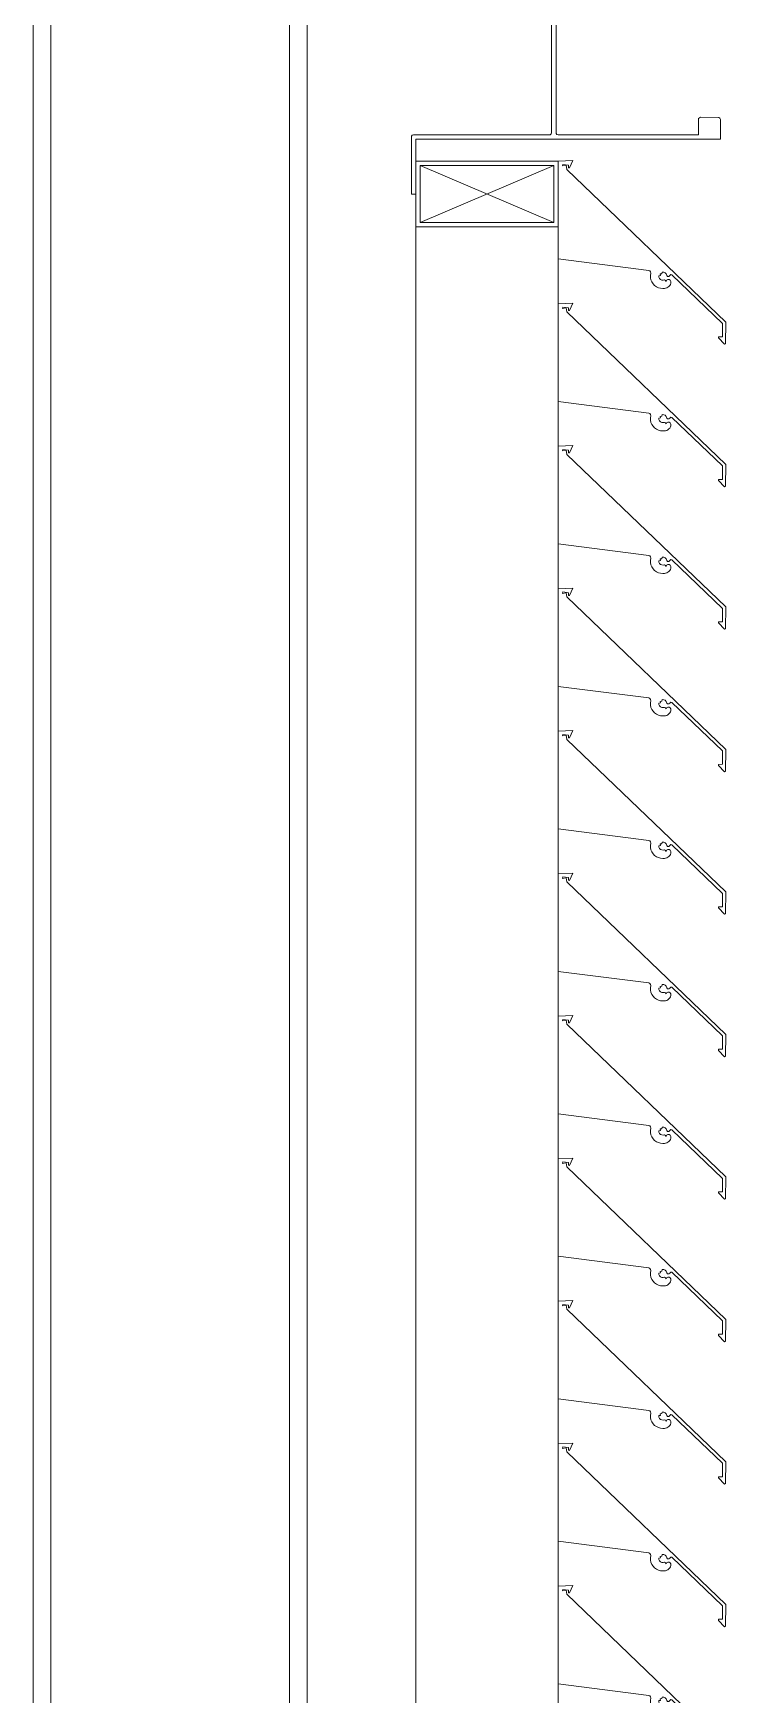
# Model space of a CAD drawing. Header units: millimetres. Extents: x -220592 to 404889, y -217665 to 38245.
# Drawn here: x 7653.58 to 7656.74, y -48019.15 to -48011.58 of the extents above; entities that cross this region are included whole.
import ezdxf

# ---------------------------------------------------------------- set-up
doc = ezdxf.new("R2010")
doc.units = ezdxf.units.MM
doc.linetypes.add('XKITLINE00', pattern=[0])
doc.layers.add('000 - 0_HIDE_OBJ_FRAMING_DEF_SUB_1', color=7, linetype='Continuous')
doc.layers.add('Part', color=7, linetype='Continuous', lineweight=0)

# ---------------------------------------------------------------- blocks, each defined once
blk = doc.blocks.new('*A13477')
at = {"layer": '000 - 0_HIDE_OBJ_FRAMING_DEF_SUB_1', "color": 7, "linetype": 'XKITLINE00', "lineweight": 0}
for p, q in [((-83.983213, 184.940805), (-83.983213, 212.190805)), ((-82.893213, 184.940805), (-82.893213, 212.190805)), ((-82.813213, 184.940805), (-82.813213, 212.190805)), ((-84.063213, 188.690805), (-84.063213, 208.690805))]:
    blk.add_line(p, q, dxfattribs=at)
blk = doc.blocks.new('*A13478')
at = {"layer": 'Part', "color": 7, "linetype": 'XKITLINE00', "lineweight": 0}
for p, q in [((-82.318264, 199.406135), (-82.338264, 199.406132)), ((-82.338264, 199.406132), (-82.338218, 199.146132)), ((-82.31822, 199.156135), (-82.318264, 199.406135)), ((-82.338218, 199.146132), (-82.336532, 199.140576)), ((-82.336532, 199.140576), (-82.332043, 199.136894)), ((-82.332043, 199.136894), (-81.708216, 199.136241)), ((-80.92822, 199.156378), (-82.31822, 199.156135)), ((-81.708216, 199.136241), (-81.70266, 199.134557)), ((-81.70266, 199.134557), (-81.698977, 199.13007)), ((-81.698977, 199.13007), (-81.698215, 199.126243)), ((-81.698051, 198.186243), (-81.698215, 199.126243)), ((-81.678215, 199.126247), (-81.67653, 199.131803)), ((-81.677289, 198.18242), (-81.678215, 199.126247)), ((-81.67653, 199.131803), (-81.672043, 199.135487)), ((-81.672043, 199.135487), (-81.028216, 199.13636)), ((-81.028216, 199.13636), (-81.028204, 199.06636)), ((-80.928965, 199.062551), (-80.92822, 199.156378)), ((-81.028204, 199.06636), (-81.026518, 199.060805)), ((-81.026518, 199.060805), (-81.022029, 199.057122)), ((-81.022029, 199.057122), (-80.938203, 199.056376)), ((-80.938203, 199.056376), (-80.932647, 199.058062)), ((-80.932647, 199.058062), (-80.928965, 199.062551)), ((-81.027301, 198.250187), (-81.028049, 198.17636)), ((-81.023618, 198.254676), (-81.027301, 198.250187)), ((-81.018063, 198.256362), (-81.023618, 198.254676)), ((-80.934236, 198.255615), (-81.018063, 198.256362)), ((-80.929747, 198.251933), (-80.934236, 198.255615)), ((-80.928061, 198.246378), (-80.929747, 198.251933)), ((-80.928045, 198.156378), (-80.928061, 198.246378)), ((-82.337287, 198.169959), (-82.338002, 197.906132)), ((-82.333604, 198.174447), (-82.337287, 198.169959)), ((-82.328049, 198.176133), (-82.333604, 198.174447)), ((-81.704222, 198.177003), (-82.328049, 198.176133)), ((-82.318045, 198.156135), (-80.928045, 198.156378)), ((-82.318002, 197.906135), (-82.318045, 198.156135)), ((-81.699735, 198.180687), (-81.704222, 198.177003)), ((-81.698051, 198.186243), (-81.699735, 198.180687)), ((-81.673605, 198.177933), (-81.677289, 198.18242)), ((-81.668049, 198.176248), (-81.673605, 198.177933)), ((-81.028049, 198.17636), (-81.668049, 198.176248)), ((-82.338002, 197.906132), (-82.318002, 197.906135))]:
    blk.add_line(p, q, dxfattribs=at)
blk = doc.blocks.new('*A13616')
at = {"layer": 'Part', "color": 7, "linetype": 'XKITLINE00', "lineweight": 0}
for p, q in [((-82.318045, 184.556249), (-82.318045, 197.756135)), ((-81.668045, 197.406131), (-81.668045, 197.610427)), ((-81.668045, 196.756131), (-81.668045, 196.960427)), ((-81.668045, 196.106131), (-81.668045, 196.310427)), ((-81.668045, 195.456131), (-81.668045, 195.660427)), ((-81.668045, 194.806131), (-81.668045, 195.010427)), ((-81.668045, 194.156131), (-81.668045, 194.360427)), ((-81.668045, 193.506131), (-81.668045, 193.710427)), ((-81.668045, 192.856131), (-81.668045, 193.060427)), ((-81.668045, 192.206131), (-81.668045, 192.410427)), ((-81.668045, 191.556131), (-81.668045, 191.760427)), ((-81.668045, 190.906131), (-81.668045, 191.110427)), ((-81.668045, 190.256131), (-81.668045, 190.460427)), ((-81.668045, 189.606131), (-81.668045, 189.810427)), ((-81.668045, 188.956131), (-81.668045, 189.160427)), ((-81.668045, 188.306131), (-81.668045, 188.510427)), ((-81.668045, 187.656131), (-81.668045, 187.860427)), ((-81.668045, 187.006131), (-81.668045, 187.210427)), ((-81.668045, 186.356131), (-81.668045, 186.560427)), ((-81.668045, 185.706131), (-81.668045, 185.910427)), ((-81.668045, 185.056131), (-81.668045, 185.260427)), ((-81.668045, 184.556249), (-81.668045, 184.610427))]:
    blk.add_line(p, q, dxfattribs=at)
blk = doc.blocks.new('*A13649')
at = {"layer": 'Part', "color": 7, "linetype": 'XKITLINE00', "lineweight": 0}
for p, q in [((-81.668236, 196.756123), (-81.668243, 196.310453)), ((-81.60055, 196.758745), (-81.668236, 196.756123)), ((-81.648356, 196.734428), (-81.64632, 196.741001)), ((-81.63134, 196.737332), (-81.648356, 196.734428)), ((-81.64632, 196.741001), (-81.621337, 196.737861)), ((-81.628443, 196.718789), (-81.63134, 196.737332)), ((-80.903321, 196.022543), (-81.628443, 196.718789)), ((-81.621337, 196.737861), (-81.621208, 196.72567)), ((-81.621208, 196.72567), (-81.616085, 196.725258)), ((-81.616085, 196.725258), (-81.60055, 196.758745)), ((-81.668243, 196.310453), (-81.254237, 196.257423)), ((-81.254237, 196.257423), (-81.249162, 196.255233)), ((-81.249162, 196.255233), (-81.246025, 196.250681)), ((-81.245786, 196.245159), (-81.247272, 196.235025)), ((-81.247272, 196.235025), (-81.246897, 196.224789)), ((-81.246025, 196.250681), (-81.245786, 196.245159)), ((-81.209279, 196.233625), (-81.201573, 196.234731)), ((-81.20871, 196.227141), (-81.209279, 196.233625)), ((-81.202743, 196.241791), (-81.195578, 196.242735)), ((-81.201573, 196.234731), (-81.202743, 196.241791)), ((-81.195578, 196.242735), (-81.193256, 196.250125)), ((-81.193256, 196.250125), (-81.186584, 196.249703)), ((-81.186584, 196.249703), (-81.180508, 196.246913)), ((-81.180508, 196.246913), (-81.175841, 196.242126)), ((-81.175841, 196.242126), (-81.172727, 196.234553)), ((-81.172727, 196.234553), (-81.168544, 196.230396)), ((-81.16265, 196.23019), (-81.158186, 196.234044)), ((-81.158186, 196.234044), (-81.154531, 196.238671)), ((-81.154531, 196.238671), (-81.149372, 196.237579)), ((-81.149372, 196.237579), (-80.918356, 196.016176)), ((-81.246897, 196.224789), (-81.244674, 196.21479)), ((-81.244674, 196.21479), (-81.240676, 196.20536)), ((-81.240676, 196.20536), (-81.235036, 196.19681)), ((-81.235036, 196.19681), (-81.22794, 196.189423)), ((-81.22794, 196.189423), (-81.219624, 196.183445)), ((-81.219624, 196.183445), (-81.210361, 196.179072)), ((-81.210361, 196.179072), (-81.20046, 196.176449)), ((-81.205908, 196.221267), (-81.20871, 196.227141)), ((-81.201226, 196.216745), (-81.205908, 196.221267)), ((-81.195258, 196.214147), (-81.201226, 196.216745)), ((-81.20046, 196.176449), (-81.190247, 196.175664)), ((-81.188758, 196.213803), (-81.195258, 196.214147)), ((-81.190247, 196.175664), (-81.183448, 196.175762)), ((-81.18284, 196.214708), (-81.188758, 196.213803)), ((-81.183448, 196.175762), (-81.17772, 196.176398)), ((-81.178029, 196.212301), (-81.18284, 196.214708)), ((-81.175999, 196.20732), (-81.178029, 196.212301)), ((-81.17772, 196.176398), (-81.172219, 196.178117)), ((-81.173057, 196.212792), (-81.175999, 196.20732)), ((-81.1679, 196.21601), (-81.173057, 196.212792)), ((-81.172219, 196.178117), (-81.167149, 196.180857)), ((-81.168544, 196.230396), (-81.16265, 196.23019)), ((-81.161823, 196.215998), (-81.1679, 196.21601)), ((-81.167149, 196.180857), (-81.162695, 196.184515)), ((-81.162695, 196.184515), (-81.159024, 196.188958)), ((-81.156679, 196.212761), (-81.161823, 196.215998)), ((-81.159024, 196.188958), (-81.15627, 196.194021)), ((-81.154039, 196.207287), (-81.156679, 196.212761)), ((-81.15627, 196.194021), (-81.154535, 196.199517)), ((-81.154535, 196.199517), (-81.154039, 196.207287)), ((-80.918356, 196.016176), (-80.918699, 195.95483)), ((-80.903874, 195.923392), (-80.903321, 196.022543)), ((-80.936119, 195.954733), (-80.937204, 195.949812)), ((-80.937204, 195.949812), (-80.908555, 195.920923)), ((-80.918699, 195.95483), (-80.936119, 195.954733)), ((-80.908555, 195.920923), (-80.903874, 195.923392))]:
    blk.add_line(p, q, dxfattribs=at)
blk = doc.blocks.new('*A13650')
at = {"layer": 'Part', "color": 7, "linetype": 'XKITLINE00', "lineweight": 0}
for p, q in [((-81.668236, 197.406123), (-81.668243, 196.960453)), ((-81.60055, 197.408745), (-81.668236, 197.406123)), ((-81.648356, 197.384428), (-81.64632, 197.391001)), ((-81.63134, 197.387332), (-81.648356, 197.384428)), ((-81.64632, 197.391001), (-81.621337, 197.387861)), ((-81.628443, 197.368789), (-81.63134, 197.387332)), ((-81.621337, 197.387861), (-81.621208, 197.37567)), ((-81.621208, 197.37567), (-81.616085, 197.375258)), ((-81.616085, 197.375258), (-81.60055, 197.408745)), ((-80.903321, 196.672543), (-81.628443, 197.368789)), ((-81.668243, 196.960453), (-81.254237, 196.907423)), ((-81.254237, 196.907423), (-81.249162, 196.905233)), ((-81.249162, 196.905233), (-81.246025, 196.900681)), ((-81.245786, 196.895159), (-81.247272, 196.885025)), ((-81.247272, 196.885025), (-81.246897, 196.874789)), ((-81.246897, 196.874789), (-81.244674, 196.86479)), ((-81.246025, 196.900681), (-81.245786, 196.895159)), ((-81.244674, 196.86479), (-81.240676, 196.85536)), ((-81.240676, 196.85536), (-81.235036, 196.84681)), ((-81.235036, 196.84681), (-81.22794, 196.839423)), ((-81.22794, 196.839423), (-81.219624, 196.833445)), ((-81.209279, 196.883625), (-81.201573, 196.884731)), ((-81.20871, 196.877141), (-81.209279, 196.883625)), ((-81.205908, 196.871267), (-81.20871, 196.877141)), ((-81.201226, 196.866745), (-81.205908, 196.871267)), ((-81.202743, 196.891791), (-81.195578, 196.892735)), ((-81.201573, 196.884731), (-81.202743, 196.891791)), ((-81.195258, 196.864147), (-81.201226, 196.866745)), ((-81.195578, 196.892735), (-81.193256, 196.900125)), ((-81.188758, 196.863803), (-81.195258, 196.864147)), ((-81.193256, 196.900125), (-81.186584, 196.899703)), ((-81.18284, 196.864708), (-81.188758, 196.863803)), ((-81.186584, 196.899703), (-81.180508, 196.896913)), ((-81.178029, 196.862301), (-81.18284, 196.864708)), ((-81.180508, 196.896913), (-81.175841, 196.892126)), ((-81.175999, 196.85732), (-81.178029, 196.862301)), ((-81.173057, 196.862792), (-81.175999, 196.85732)), ((-81.175841, 196.892126), (-81.172727, 196.884553)), ((-81.1679, 196.86601), (-81.173057, 196.862792)), ((-81.172727, 196.884553), (-81.168544, 196.880396)), ((-81.168544, 196.880396), (-81.16265, 196.88019)), ((-81.161823, 196.865998), (-81.1679, 196.86601)), ((-81.162695, 196.834515), (-81.159024, 196.838958)), ((-81.16265, 196.88019), (-81.158186, 196.884044)), ((-81.156679, 196.862761), (-81.161823, 196.865998)), ((-81.159024, 196.838958), (-81.15627, 196.844021)), ((-81.158186, 196.884044), (-81.154531, 196.888671)), ((-81.154039, 196.857287), (-81.156679, 196.862761)), ((-81.15627, 196.844021), (-81.154535, 196.849517)), ((-81.154535, 196.849517), (-81.154039, 196.857287)), ((-81.154531, 196.888671), (-81.149372, 196.887579)), ((-81.149372, 196.887579), (-80.918356, 196.666176)), ((-81.219624, 196.833445), (-81.210361, 196.829072)), ((-81.210361, 196.829072), (-81.20046, 196.826449)), ((-81.20046, 196.826449), (-81.190247, 196.825664)), ((-81.190247, 196.825664), (-81.183448, 196.825762)), ((-81.183448, 196.825762), (-81.17772, 196.826398)), ((-81.17772, 196.826398), (-81.172219, 196.828117)), ((-81.172219, 196.828117), (-81.167149, 196.830857)), ((-81.167149, 196.830857), (-81.162695, 196.834515)), ((-80.918356, 196.666176), (-80.918699, 196.60483)), ((-80.903874, 196.573392), (-80.903321, 196.672543)), ((-80.936119, 196.604733), (-80.937204, 196.599812)), ((-80.937204, 196.599812), (-80.908555, 196.570923)), ((-80.918699, 196.60483), (-80.936119, 196.604733)), ((-80.908555, 196.570923), (-80.903874, 196.573392))]:
    blk.add_line(p, q, dxfattribs=at)
blk = doc.blocks.new('*A13651')
at = {"layer": 'Part', "color": 7, "linetype": 'XKITLINE00', "lineweight": 0}
for p, q in [((-81.668045, 198.056135), (-82.318045, 198.056135)), ((-82.318045, 198.056135), (-82.318045, 197.756135)), ((-81.668045, 197.756135), (-81.668045, 198.056135)), ((-82.298045, 197.776135), (-81.688045, 198.036135)), ((-82.298045, 198.036135), (-81.688045, 197.776135)), ((-82.298045, 197.776135), (-82.298045, 198.036135)), ((-82.298045, 198.036135), (-81.688045, 198.036135)), ((-81.688045, 198.036135), (-81.688045, 197.776135)), ((-82.318045, 197.756135), (-81.668045, 197.756135)), ((-81.688045, 197.776135), (-82.298045, 197.776135))]:
    blk.add_line(p, q, dxfattribs=at)
blk = doc.blocks.new('*A13652')
at = {"layer": 'Part', "color": 7, "linetype": 'XKITLINE00', "lineweight": 0}
for p, q in [((-81.668236, 198.056123), (-81.668243, 197.610453)), ((-81.60055, 198.058745), (-81.668236, 198.056123)), ((-81.616085, 198.025258), (-81.60055, 198.058745)), ((-81.648356, 198.034428), (-81.64632, 198.041001)), ((-81.63134, 198.037332), (-81.648356, 198.034428)), ((-81.64632, 198.041001), (-81.621337, 198.037861)), ((-81.628443, 198.018789), (-81.63134, 198.037332)), ((-80.903321, 197.322543), (-81.628443, 198.018789)), ((-81.621337, 198.037861), (-81.621208, 198.02567)), ((-81.621208, 198.02567), (-81.616085, 198.025258)), ((-81.668243, 197.610453), (-81.254237, 197.557423)), ((-81.254237, 197.557423), (-81.249162, 197.555233)), ((-81.249162, 197.555233), (-81.246025, 197.550681)), ((-81.245786, 197.545159), (-81.247272, 197.535025)), ((-81.247272, 197.535025), (-81.246897, 197.524789)), ((-81.246897, 197.524789), (-81.244674, 197.51479)), ((-81.246025, 197.550681), (-81.245786, 197.545159)), ((-81.209279, 197.533625), (-81.201573, 197.534731)), ((-81.20871, 197.527141), (-81.209279, 197.533625)), ((-81.205908, 197.521267), (-81.20871, 197.527141)), ((-81.201226, 197.516745), (-81.205908, 197.521267)), ((-81.202743, 197.541791), (-81.195578, 197.542735)), ((-81.201573, 197.534731), (-81.202743, 197.541791)), ((-81.195578, 197.542735), (-81.193256, 197.550125)), ((-81.193256, 197.550125), (-81.186584, 197.549703)), ((-81.186584, 197.549703), (-81.180508, 197.546913)), ((-81.180508, 197.546913), (-81.175841, 197.542126)), ((-81.175841, 197.542126), (-81.172727, 197.534553)), ((-81.172727, 197.534553), (-81.168544, 197.530396)), ((-81.168544, 197.530396), (-81.16265, 197.53019)), ((-81.16265, 197.53019), (-81.158186, 197.534044)), ((-81.158186, 197.534044), (-81.154531, 197.538671)), ((-81.154531, 197.538671), (-81.149372, 197.537579)), ((-81.149372, 197.537579), (-80.918356, 197.316176)), ((-81.244674, 197.51479), (-81.240676, 197.50536)), ((-81.240676, 197.50536), (-81.235036, 197.49681)), ((-81.235036, 197.49681), (-81.22794, 197.489423)), ((-81.22794, 197.489423), (-81.219624, 197.483445)), ((-81.219624, 197.483445), (-81.210361, 197.479072)), ((-81.210361, 197.479072), (-81.20046, 197.476449)), ((-81.195258, 197.514147), (-81.201226, 197.516745)), ((-81.20046, 197.476449), (-81.190247, 197.475664)), ((-81.188758, 197.513803), (-81.195258, 197.514147)), ((-81.190247, 197.475664), (-81.183448, 197.475762)), ((-81.18284, 197.514708), (-81.188758, 197.513803)), ((-81.183448, 197.475762), (-81.17772, 197.476398)), ((-81.178029, 197.512301), (-81.18284, 197.514708)), ((-81.175999, 197.50732), (-81.178029, 197.512301)), ((-81.17772, 197.476398), (-81.172219, 197.478117)), ((-81.173057, 197.512792), (-81.175999, 197.50732)), ((-81.1679, 197.51601), (-81.173057, 197.512792)), ((-81.172219, 197.478117), (-81.167149, 197.480857)), ((-81.161823, 197.515998), (-81.1679, 197.51601)), ((-81.167149, 197.480857), (-81.162695, 197.484515)), ((-81.162695, 197.484515), (-81.159024, 197.488958)), ((-81.156679, 197.512761), (-81.161823, 197.515998)), ((-81.159024, 197.488958), (-81.15627, 197.494021)), ((-81.154039, 197.507287), (-81.156679, 197.512761)), ((-81.15627, 197.494021), (-81.154535, 197.499517)), ((-81.154535, 197.499517), (-81.154039, 197.507287)), ((-80.918356, 197.316176), (-80.918699, 197.25483)), ((-80.903874, 197.223392), (-80.903321, 197.322543)), ((-80.936119, 197.254733), (-80.937204, 197.249812)), ((-80.937204, 197.249812), (-80.908555, 197.220923)), ((-80.918699, 197.25483), (-80.936119, 197.254733)), ((-80.908555, 197.220923), (-80.903874, 197.223392))]:
    blk.add_line(p, q, dxfattribs=at)
blk = doc.blocks.new('*A14440')
at = {"layer": 'Part', "color": 7, "linetype": 'XKITLINE00', "lineweight": 0}
for p, q in [((-81.668236, 191.556123), (-81.668243, 191.110453)), ((-81.60055, 191.558745), (-81.668236, 191.556123)), ((-81.648356, 191.534428), (-81.64632, 191.541001)), ((-81.63134, 191.537332), (-81.648356, 191.534428)), ((-81.64632, 191.541001), (-81.621337, 191.537861)), ((-81.628443, 191.518789), (-81.63134, 191.537332)), ((-81.621337, 191.537861), (-81.621208, 191.52567)), ((-81.616085, 191.525258), (-81.60055, 191.558745)), ((-80.903321, 190.822543), (-81.628443, 191.518789)), ((-81.621208, 191.52567), (-81.616085, 191.525258)), ((-81.668243, 191.110453), (-81.254237, 191.057423)), ((-81.254237, 191.057423), (-81.249162, 191.055233)), ((-81.249162, 191.055233), (-81.246025, 191.050681)), ((-81.245786, 191.045159), (-81.247272, 191.035025)), ((-81.247272, 191.035025), (-81.246897, 191.024789)), ((-81.246897, 191.024789), (-81.244674, 191.01479)), ((-81.246025, 191.050681), (-81.245786, 191.045159)), ((-81.244674, 191.01479), (-81.240676, 191.00536)), ((-81.240676, 191.00536), (-81.235036, 190.99681)), ((-81.209279, 191.033625), (-81.201573, 191.034731)), ((-81.20871, 191.027141), (-81.209279, 191.033625)), ((-81.205908, 191.021267), (-81.20871, 191.027141)), ((-81.201226, 191.016745), (-81.205908, 191.021267)), ((-81.202743, 191.041791), (-81.195578, 191.042735)), ((-81.201573, 191.034731), (-81.202743, 191.041791)), ((-81.195258, 191.014147), (-81.201226, 191.016745)), ((-81.195578, 191.042735), (-81.193256, 191.050125)), ((-81.188758, 191.013803), (-81.195258, 191.014147)), ((-81.193256, 191.050125), (-81.186584, 191.049703)), ((-81.18284, 191.014708), (-81.188758, 191.013803)), ((-81.186584, 191.049703), (-81.180508, 191.046913)), ((-81.178029, 191.012301), (-81.18284, 191.014708)), ((-81.180508, 191.046913), (-81.175841, 191.042126)), ((-81.175999, 191.00732), (-81.178029, 191.012301)), ((-81.173057, 191.012792), (-81.175999, 191.00732)), ((-81.175841, 191.042126), (-81.172727, 191.034553)), ((-81.1679, 191.01601), (-81.173057, 191.012792)), ((-81.172727, 191.034553), (-81.168544, 191.030396)), ((-81.168544, 191.030396), (-81.16265, 191.03019)), ((-81.161823, 191.015998), (-81.1679, 191.01601)), ((-81.16265, 191.03019), (-81.158186, 191.034044)), ((-81.156679, 191.012761), (-81.161823, 191.015998)), ((-81.158186, 191.034044), (-81.154531, 191.038671)), ((-81.154039, 191.007287), (-81.156679, 191.012761)), ((-81.154535, 190.999517), (-81.154039, 191.007287)), ((-81.154531, 191.038671), (-81.149372, 191.037579)), ((-81.149372, 191.037579), (-80.918356, 190.816176)), ((-81.235036, 190.99681), (-81.22794, 190.989423)), ((-81.22794, 190.989423), (-81.219624, 190.983445)), ((-81.219624, 190.983445), (-81.210361, 190.979072)), ((-81.210361, 190.979072), (-81.20046, 190.976449)), ((-81.20046, 190.976449), (-81.190247, 190.975664)), ((-81.190247, 190.975664), (-81.183448, 190.975762)), ((-81.183448, 190.975762), (-81.17772, 190.976398)), ((-81.17772, 190.976398), (-81.172219, 190.978117)), ((-81.172219, 190.978117), (-81.167149, 190.980857)), ((-81.167149, 190.980857), (-81.162695, 190.984515)), ((-81.162695, 190.984515), (-81.159024, 190.988958)), ((-81.159024, 190.988958), (-81.15627, 190.994021)), ((-81.15627, 190.994021), (-81.154535, 190.999517)), ((-80.918356, 190.816176), (-80.918699, 190.75483)), ((-80.903874, 190.723392), (-80.903321, 190.822543)), ((-80.936119, 190.754733), (-80.937204, 190.749812)), ((-80.937204, 190.749812), (-80.908555, 190.720923)), ((-80.918699, 190.75483), (-80.936119, 190.754733)), ((-80.908555, 190.720923), (-80.903874, 190.723392))]:
    blk.add_line(p, q, dxfattribs=at)
blk = doc.blocks.new('*A14441')
at = {"layer": 'Part', "color": 7, "linetype": 'XKITLINE00', "lineweight": 0}
for p, q in [((-81.668236, 192.206123), (-81.668243, 191.760453)), ((-81.60055, 192.208745), (-81.668236, 192.206123)), ((-81.648356, 192.184428), (-81.64632, 192.191001)), ((-81.63134, 192.187332), (-81.648356, 192.184428)), ((-81.64632, 192.191001), (-81.621337, 192.187861)), ((-81.628443, 192.168789), (-81.63134, 192.187332)), ((-80.903321, 191.472543), (-81.628443, 192.168789)), ((-81.621337, 192.187861), (-81.621208, 192.17567)), ((-81.621208, 192.17567), (-81.616085, 192.175258)), ((-81.616085, 192.175258), (-81.60055, 192.208745)), ((-81.668243, 191.760453), (-81.254237, 191.707423)), ((-81.254237, 191.707423), (-81.249162, 191.705233)), ((-81.249162, 191.705233), (-81.246025, 191.700681)), ((-81.245786, 191.695159), (-81.247272, 191.685025)), ((-81.247272, 191.685025), (-81.246897, 191.674789)), ((-81.246025, 191.700681), (-81.245786, 191.695159)), ((-81.202743, 191.691791), (-81.195578, 191.692735)), ((-81.201573, 191.684731), (-81.202743, 191.691791)), ((-81.195578, 191.692735), (-81.193256, 191.700125)), ((-81.193256, 191.700125), (-81.186584, 191.699703)), ((-81.186584, 191.699703), (-81.180508, 191.696913)), ((-81.180508, 191.696913), (-81.175841, 191.692126)), ((-81.175841, 191.692126), (-81.172727, 191.684553)), ((-81.158186, 191.684044), (-81.154531, 191.688671)), ((-81.154531, 191.688671), (-81.149372, 191.687579)), ((-81.149372, 191.687579), (-80.918356, 191.466176)), ((-81.246897, 191.674789), (-81.244674, 191.66479)), ((-81.244674, 191.66479), (-81.240676, 191.65536)), ((-81.240676, 191.65536), (-81.235036, 191.64681)), ((-81.235036, 191.64681), (-81.22794, 191.639423)), ((-81.22794, 191.639423), (-81.219624, 191.633445)), ((-81.219624, 191.633445), (-81.210361, 191.629072)), ((-81.210361, 191.629072), (-81.20046, 191.626449)), ((-81.209279, 191.683625), (-81.201573, 191.684731)), ((-81.20871, 191.677141), (-81.209279, 191.683625)), ((-81.205908, 191.671267), (-81.20871, 191.677141)), ((-81.201226, 191.666745), (-81.205908, 191.671267)), ((-81.195258, 191.664147), (-81.201226, 191.666745)), ((-81.20046, 191.626449), (-81.190247, 191.625664)), ((-81.188758, 191.663803), (-81.195258, 191.664147)), ((-81.190247, 191.625664), (-81.183448, 191.625762)), ((-81.18284, 191.664708), (-81.188758, 191.663803)), ((-81.183448, 191.625762), (-81.17772, 191.626398)), ((-81.178029, 191.662301), (-81.18284, 191.664708)), ((-81.175999, 191.65732), (-81.178029, 191.662301)), ((-81.17772, 191.626398), (-81.172219, 191.628117)), ((-81.173057, 191.662792), (-81.175999, 191.65732)), ((-81.1679, 191.66601), (-81.173057, 191.662792)), ((-81.172727, 191.684553), (-81.168544, 191.680396)), ((-81.172219, 191.628117), (-81.167149, 191.630857)), ((-81.168544, 191.680396), (-81.16265, 191.68019)), ((-81.161823, 191.665998), (-81.1679, 191.66601)), ((-81.167149, 191.630857), (-81.162695, 191.634515)), ((-81.162695, 191.634515), (-81.159024, 191.638958)), ((-81.16265, 191.68019), (-81.158186, 191.684044)), ((-81.156679, 191.662761), (-81.161823, 191.665998)), ((-81.159024, 191.638958), (-81.15627, 191.644021)), ((-81.154039, 191.657287), (-81.156679, 191.662761)), ((-81.15627, 191.644021), (-81.154535, 191.649517)), ((-81.154535, 191.649517), (-81.154039, 191.657287)), ((-80.918356, 191.466176), (-80.918699, 191.40483)), ((-80.903874, 191.373392), (-80.903321, 191.472543)), ((-80.936119, 191.404733), (-80.937204, 191.399812)), ((-80.937204, 191.399812), (-80.908555, 191.370923)), ((-80.918699, 191.40483), (-80.936119, 191.404733)), ((-80.908555, 191.370923), (-80.903874, 191.373392))]:
    blk.add_line(p, q, dxfattribs=at)
blk = doc.blocks.new('*A14442')
at = {"layer": 'Part', "color": 7, "linetype": 'XKITLINE00', "lineweight": 0}
for p, q in [((-81.668236, 192.856123), (-81.668243, 192.410453)), ((-81.60055, 192.858745), (-81.668236, 192.856123)), ((-81.648356, 192.834428), (-81.64632, 192.841001)), ((-81.63134, 192.837332), (-81.648356, 192.834428)), ((-81.64632, 192.841001), (-81.621337, 192.837861)), ((-81.628443, 192.818789), (-81.63134, 192.837332)), ((-81.621337, 192.837861), (-81.621208, 192.82567)), ((-81.621208, 192.82567), (-81.616085, 192.825258)), ((-81.616085, 192.825258), (-81.60055, 192.858745)), ((-80.903321, 192.122543), (-81.628443, 192.818789)), ((-81.668243, 192.410453), (-81.254237, 192.357423)), ((-81.254237, 192.357423), (-81.249162, 192.355233)), ((-81.249162, 192.355233), (-81.246025, 192.350681)), ((-81.245786, 192.345159), (-81.247272, 192.335025)), ((-81.247272, 192.335025), (-81.246897, 192.324789)), ((-81.246897, 192.324789), (-81.244674, 192.31479)), ((-81.246025, 192.350681), (-81.245786, 192.345159)), ((-81.244674, 192.31479), (-81.240676, 192.30536)), ((-81.240676, 192.30536), (-81.235036, 192.29681)), ((-81.235036, 192.29681), (-81.22794, 192.289423)), ((-81.209279, 192.333625), (-81.201573, 192.334731)), ((-81.20871, 192.327141), (-81.209279, 192.333625)), ((-81.205908, 192.321267), (-81.20871, 192.327141)), ((-81.201226, 192.316745), (-81.205908, 192.321267)), ((-81.202743, 192.341791), (-81.195578, 192.342735)), ((-81.201573, 192.334731), (-81.202743, 192.341791)), ((-81.195258, 192.314147), (-81.201226, 192.316745)), ((-81.195578, 192.342735), (-81.193256, 192.350125)), ((-81.188758, 192.313803), (-81.195258, 192.314147)), ((-81.193256, 192.350125), (-81.186584, 192.349703)), ((-81.18284, 192.314708), (-81.188758, 192.313803)), ((-81.186584, 192.349703), (-81.180508, 192.346913)), ((-81.178029, 192.312301), (-81.18284, 192.314708)), ((-81.180508, 192.346913), (-81.175841, 192.342126)), ((-81.175999, 192.30732), (-81.178029, 192.312301)), ((-81.173057, 192.312792), (-81.175999, 192.30732)), ((-81.175841, 192.342126), (-81.172727, 192.334553)), ((-81.1679, 192.31601), (-81.173057, 192.312792)), ((-81.172727, 192.334553), (-81.168544, 192.330396)), ((-81.168544, 192.330396), (-81.16265, 192.33019)), ((-81.161823, 192.315998), (-81.1679, 192.31601)), ((-81.16265, 192.33019), (-81.158186, 192.334044)), ((-81.156679, 192.312761), (-81.161823, 192.315998)), ((-81.159024, 192.288958), (-81.15627, 192.294021)), ((-81.158186, 192.334044), (-81.154531, 192.338671)), ((-81.154039, 192.307287), (-81.156679, 192.312761)), ((-81.15627, 192.294021), (-81.154535, 192.299517)), ((-81.154535, 192.299517), (-81.154039, 192.307287)), ((-81.154531, 192.338671), (-81.149372, 192.337579)), ((-81.149372, 192.337579), (-80.918356, 192.116176)), ((-81.22794, 192.289423), (-81.219624, 192.283445)), ((-81.219624, 192.283445), (-81.210361, 192.279072)), ((-81.210361, 192.279072), (-81.20046, 192.276449)), ((-81.20046, 192.276449), (-81.190247, 192.275664)), ((-81.190247, 192.275664), (-81.183448, 192.275762)), ((-81.183448, 192.275762), (-81.17772, 192.276398)), ((-81.17772, 192.276398), (-81.172219, 192.278117)), ((-81.172219, 192.278117), (-81.167149, 192.280857)), ((-81.167149, 192.280857), (-81.162695, 192.284515)), ((-81.162695, 192.284515), (-81.159024, 192.288958)), ((-80.918356, 192.116176), (-80.918699, 192.05483)), ((-80.903874, 192.023392), (-80.903321, 192.122543)), ((-80.936119, 192.054733), (-80.937204, 192.049812)), ((-80.937204, 192.049812), (-80.908555, 192.020923)), ((-80.918699, 192.05483), (-80.936119, 192.054733)), ((-80.908555, 192.020923), (-80.903874, 192.023392))]:
    blk.add_line(p, q, dxfattribs=at)
blk = doc.blocks.new('*A14443')
at = {"layer": 'Part', "color": 7, "linetype": 'XKITLINE00', "lineweight": 0}
for p, q in [((-81.668236, 193.506123), (-81.668243, 193.060453)), ((-81.60055, 193.508745), (-81.668236, 193.506123)), ((-81.616085, 193.475258), (-81.60055, 193.508745)), ((-81.648356, 193.484428), (-81.64632, 193.491001)), ((-81.63134, 193.487332), (-81.648356, 193.484428)), ((-81.64632, 193.491001), (-81.621337, 193.487861)), ((-81.628443, 193.468789), (-81.63134, 193.487332)), ((-80.903321, 192.772543), (-81.628443, 193.468789)), ((-81.621337, 193.487861), (-81.621208, 193.47567)), ((-81.621208, 193.47567), (-81.616085, 193.475258)), ((-81.668243, 193.060453), (-81.254237, 193.007423)), ((-81.254237, 193.007423), (-81.249162, 193.005233)), ((-81.249162, 193.005233), (-81.246025, 193.000681)), ((-81.245786, 192.995159), (-81.247272, 192.985025)), ((-81.247272, 192.985025), (-81.246897, 192.974789)), ((-81.246897, 192.974789), (-81.244674, 192.96479)), ((-81.246025, 193.000681), (-81.245786, 192.995159)), ((-81.209279, 192.983625), (-81.201573, 192.984731)), ((-81.20871, 192.977141), (-81.209279, 192.983625)), ((-81.205908, 192.971267), (-81.20871, 192.977141)), ((-81.202743, 192.991791), (-81.195578, 192.992735)), ((-81.201573, 192.984731), (-81.202743, 192.991791)), ((-81.195578, 192.992735), (-81.193256, 193.000125)), ((-81.193256, 193.000125), (-81.186584, 192.999703)), ((-81.186584, 192.999703), (-81.180508, 192.996913)), ((-81.180508, 192.996913), (-81.175841, 192.992126)), ((-81.175841, 192.992126), (-81.172727, 192.984553)), ((-81.172727, 192.984553), (-81.168544, 192.980396)), ((-81.168544, 192.980396), (-81.16265, 192.98019)), ((-81.16265, 192.98019), (-81.158186, 192.984044)), ((-81.158186, 192.984044), (-81.154531, 192.988671)), ((-81.154531, 192.988671), (-81.149372, 192.987579)), ((-81.149372, 192.987579), (-80.918356, 192.766176)), ((-81.244674, 192.96479), (-81.240676, 192.95536)), ((-81.240676, 192.95536), (-81.235036, 192.94681)), ((-81.235036, 192.94681), (-81.22794, 192.939423)), ((-81.22794, 192.939423), (-81.219624, 192.933445)), ((-81.219624, 192.933445), (-81.210361, 192.929072)), ((-81.210361, 192.929072), (-81.20046, 192.926449)), ((-81.201226, 192.966745), (-81.205908, 192.971267)), ((-81.195258, 192.964147), (-81.201226, 192.966745)), ((-81.20046, 192.926449), (-81.190247, 192.925664)), ((-81.188758, 192.963803), (-81.195258, 192.964147)), ((-81.190247, 192.925664), (-81.183448, 192.925762)), ((-81.18284, 192.964708), (-81.188758, 192.963803)), ((-81.183448, 192.925762), (-81.17772, 192.926398)), ((-81.178029, 192.962301), (-81.18284, 192.964708)), ((-81.175999, 192.95732), (-81.178029, 192.962301)), ((-81.17772, 192.926398), (-81.172219, 192.928117)), ((-81.173057, 192.962792), (-81.175999, 192.95732)), ((-81.1679, 192.96601), (-81.173057, 192.962792)), ((-81.172219, 192.928117), (-81.167149, 192.930857)), ((-81.161823, 192.965998), (-81.1679, 192.96601)), ((-81.167149, 192.930857), (-81.162695, 192.934515)), ((-81.162695, 192.934515), (-81.159024, 192.938958)), ((-81.156679, 192.962761), (-81.161823, 192.965998)), ((-81.159024, 192.938958), (-81.15627, 192.944021)), ((-81.154039, 192.957287), (-81.156679, 192.962761)), ((-81.15627, 192.944021), (-81.154535, 192.949517)), ((-81.154535, 192.949517), (-81.154039, 192.957287)), ((-80.918356, 192.766176), (-80.918699, 192.70483)), ((-80.903874, 192.673392), (-80.903321, 192.772543)), ((-80.936119, 192.704733), (-80.937204, 192.699812)), ((-80.937204, 192.699812), (-80.908555, 192.670923)), ((-80.918699, 192.70483), (-80.936119, 192.704733)), ((-80.908555, 192.670923), (-80.903874, 192.673392))]:
    blk.add_line(p, q, dxfattribs=at)
blk = doc.blocks.new('*A14444')
at = {"layer": 'Part', "color": 7, "linetype": 'XKITLINE00', "lineweight": 0}
for p, q in [((-81.668236, 194.156123), (-81.668243, 193.710453)), ((-81.60055, 194.158745), (-81.668236, 194.156123)), ((-81.648356, 194.134428), (-81.64632, 194.141001)), ((-81.63134, 194.137332), (-81.648356, 194.134428)), ((-81.64632, 194.141001), (-81.621337, 194.137861)), ((-81.628443, 194.118789), (-81.63134, 194.137332)), ((-80.903321, 193.422543), (-81.628443, 194.118789)), ((-81.621337, 194.137861), (-81.621208, 194.12567)), ((-81.621208, 194.12567), (-81.616085, 194.125258)), ((-81.616085, 194.125258), (-81.60055, 194.158745)), ((-81.668243, 193.710453), (-81.254237, 193.657423)), ((-81.254237, 193.657423), (-81.249162, 193.655233)), ((-81.249162, 193.655233), (-81.246025, 193.650681)), ((-81.245786, 193.645159), (-81.247272, 193.635025)), ((-81.247272, 193.635025), (-81.246897, 193.624789)), ((-81.246897, 193.624789), (-81.244674, 193.61479)), ((-81.246025, 193.650681), (-81.245786, 193.645159)), ((-81.244674, 193.61479), (-81.240676, 193.60536)), ((-81.240676, 193.60536), (-81.235036, 193.59681)), ((-81.235036, 193.59681), (-81.22794, 193.589423)), ((-81.22794, 193.589423), (-81.219624, 193.583445)), ((-81.219624, 193.583445), (-81.210361, 193.579072)), ((-81.209279, 193.633625), (-81.201573, 193.634731)), ((-81.20871, 193.627141), (-81.209279, 193.633625)), ((-81.205908, 193.621267), (-81.20871, 193.627141)), ((-81.201226, 193.616745), (-81.205908, 193.621267)), ((-81.202743, 193.641791), (-81.195578, 193.642735)), ((-81.201573, 193.634731), (-81.202743, 193.641791)), ((-81.195258, 193.614147), (-81.201226, 193.616745)), ((-81.195578, 193.642735), (-81.193256, 193.650125)), ((-81.188758, 193.613803), (-81.195258, 193.614147)), ((-81.193256, 193.650125), (-81.186584, 193.649703)), ((-81.18284, 193.614708), (-81.188758, 193.613803)), ((-81.186584, 193.649703), (-81.180508, 193.646913)), ((-81.178029, 193.612301), (-81.18284, 193.614708)), ((-81.180508, 193.646913), (-81.175841, 193.642126)), ((-81.175999, 193.60732), (-81.178029, 193.612301)), ((-81.173057, 193.612792), (-81.175999, 193.60732)), ((-81.175841, 193.642126), (-81.172727, 193.634553)), ((-81.1679, 193.61601), (-81.173057, 193.612792)), ((-81.172727, 193.634553), (-81.168544, 193.630396)), ((-81.172219, 193.578117), (-81.167149, 193.580857)), ((-81.168544, 193.630396), (-81.16265, 193.63019)), ((-81.161823, 193.615998), (-81.1679, 193.61601)), ((-81.167149, 193.580857), (-81.162695, 193.584515)), ((-81.162695, 193.584515), (-81.159024, 193.588958)), ((-81.16265, 193.63019), (-81.158186, 193.634044)), ((-81.156679, 193.612761), (-81.161823, 193.615998)), ((-81.159024, 193.588958), (-81.15627, 193.594021)), ((-81.158186, 193.634044), (-81.154531, 193.638671)), ((-81.154039, 193.607287), (-81.156679, 193.612761)), ((-81.15627, 193.594021), (-81.154535, 193.599517)), ((-81.154535, 193.599517), (-81.154039, 193.607287)), ((-81.154531, 193.638671), (-81.149372, 193.637579)), ((-81.149372, 193.637579), (-80.918356, 193.416176)), ((-81.210361, 193.579072), (-81.20046, 193.576449)), ((-81.20046, 193.576449), (-81.190247, 193.575664)), ((-81.190247, 193.575664), (-81.183448, 193.575762)), ((-81.183448, 193.575762), (-81.17772, 193.576398)), ((-81.17772, 193.576398), (-81.172219, 193.578117)), ((-80.936119, 193.354733), (-80.937204, 193.349812)), ((-80.918699, 193.35483), (-80.936119, 193.354733)), ((-80.918356, 193.416176), (-80.918699, 193.35483)), ((-80.903874, 193.323392), (-80.903321, 193.422543)), ((-80.937204, 193.349812), (-80.908555, 193.320923)), ((-80.908555, 193.320923), (-80.903874, 193.323392))]:
    blk.add_line(p, q, dxfattribs=at)
blk = doc.blocks.new('*A14445')
at = {"layer": 'Part', "color": 7, "linetype": 'XKITLINE00', "lineweight": 0}
for p, q in [((-81.668236, 194.806123), (-81.668243, 194.360453)), ((-81.60055, 194.808745), (-81.668236, 194.806123)), ((-81.616085, 194.775258), (-81.60055, 194.808745)), ((-81.648356, 194.784428), (-81.64632, 194.791001)), ((-81.63134, 194.787332), (-81.648356, 194.784428)), ((-81.64632, 194.791001), (-81.621337, 194.787861)), ((-81.628443, 194.768789), (-81.63134, 194.787332)), ((-80.903321, 194.072543), (-81.628443, 194.768789)), ((-81.621337, 194.787861), (-81.621208, 194.77567)), ((-81.621208, 194.77567), (-81.616085, 194.775258)), ((-81.668243, 194.360453), (-81.254237, 194.307423)), ((-81.254237, 194.307423), (-81.249162, 194.305233)), ((-81.249162, 194.305233), (-81.246025, 194.300681)), ((-81.245786, 194.295159), (-81.247272, 194.285025)), ((-81.247272, 194.285025), (-81.246897, 194.274789)), ((-81.246897, 194.274789), (-81.244674, 194.26479)), ((-81.246025, 194.300681), (-81.245786, 194.295159)), ((-81.244674, 194.26479), (-81.240676, 194.25536)), ((-81.209279, 194.283625), (-81.201573, 194.284731)), ((-81.20871, 194.277141), (-81.209279, 194.283625)), ((-81.205908, 194.271267), (-81.20871, 194.277141)), ((-81.201226, 194.266745), (-81.205908, 194.271267)), ((-81.202743, 194.291791), (-81.195578, 194.292735)), ((-81.201573, 194.284731), (-81.202743, 194.291791)), ((-81.195258, 194.264147), (-81.201226, 194.266745)), ((-81.195578, 194.292735), (-81.193256, 194.300125)), ((-81.188758, 194.263803), (-81.195258, 194.264147)), ((-81.193256, 194.300125), (-81.186584, 194.299703)), ((-81.18284, 194.264708), (-81.188758, 194.263803)), ((-81.186584, 194.299703), (-81.180508, 194.296913)), ((-81.178029, 194.262301), (-81.18284, 194.264708)), ((-81.180508, 194.296913), (-81.175841, 194.292126)), ((-81.175999, 194.25732), (-81.178029, 194.262301)), ((-81.173057, 194.262792), (-81.175999, 194.25732)), ((-81.175841, 194.292126), (-81.172727, 194.284553)), ((-81.1679, 194.26601), (-81.173057, 194.262792)), ((-81.172727, 194.284553), (-81.168544, 194.280396)), ((-81.168544, 194.280396), (-81.16265, 194.28019)), ((-81.161823, 194.265998), (-81.1679, 194.26601)), ((-81.16265, 194.28019), (-81.158186, 194.284044)), ((-81.156679, 194.262761), (-81.161823, 194.265998)), ((-81.158186, 194.284044), (-81.154531, 194.288671)), ((-81.154039, 194.257287), (-81.156679, 194.262761)), ((-81.154531, 194.288671), (-81.149372, 194.287579)), ((-81.149372, 194.287579), (-80.918356, 194.066176)), ((-81.240676, 194.25536), (-81.235036, 194.24681)), ((-81.235036, 194.24681), (-81.22794, 194.239423)), ((-81.22794, 194.239423), (-81.219624, 194.233445)), ((-81.219624, 194.233445), (-81.210361, 194.229072)), ((-81.210361, 194.229072), (-81.20046, 194.226449)), ((-81.20046, 194.226449), (-81.190247, 194.225664)), ((-81.190247, 194.225664), (-81.183448, 194.225762)), ((-81.183448, 194.225762), (-81.17772, 194.226398)), ((-81.17772, 194.226398), (-81.172219, 194.228117)), ((-81.172219, 194.228117), (-81.167149, 194.230857)), ((-81.167149, 194.230857), (-81.162695, 194.234515)), ((-81.162695, 194.234515), (-81.159024, 194.238958)), ((-81.159024, 194.238958), (-81.15627, 194.244021)), ((-81.15627, 194.244021), (-81.154535, 194.249517)), ((-81.154535, 194.249517), (-81.154039, 194.257287)), ((-80.918356, 194.066176), (-80.918699, 194.00483)), ((-80.903874, 193.973392), (-80.903321, 194.072543)), ((-80.936119, 194.004733), (-80.937204, 193.999812)), ((-80.937204, 193.999812), (-80.908555, 193.970923)), ((-80.918699, 194.00483), (-80.936119, 194.004733)), ((-80.908555, 193.970923), (-80.903874, 193.973392))]:
    blk.add_line(p, q, dxfattribs=at)
blk = doc.blocks.new('*A14446')
at = {"layer": 'Part', "color": 7, "linetype": 'XKITLINE00', "lineweight": 0}
for p, q in [((-81.668236, 195.456123), (-81.668243, 195.010453)), ((-81.60055, 195.458745), (-81.668236, 195.456123)), ((-81.648356, 195.434428), (-81.64632, 195.441001)), ((-81.63134, 195.437332), (-81.648356, 195.434428)), ((-81.64632, 195.441001), (-81.621337, 195.437861)), ((-81.628443, 195.418789), (-81.63134, 195.437332)), ((-80.903321, 194.722543), (-81.628443, 195.418789)), ((-81.621337, 195.437861), (-81.621208, 195.42567)), ((-81.621208, 195.42567), (-81.616085, 195.425258)), ((-81.616085, 195.425258), (-81.60055, 195.458745)), ((-81.668243, 195.010453), (-81.254237, 194.957423)), ((-81.254237, 194.957423), (-81.249162, 194.955233)), ((-81.249162, 194.955233), (-81.246025, 194.950681)), ((-81.245786, 194.945159), (-81.247272, 194.935025)), ((-81.246025, 194.950681), (-81.245786, 194.945159)), ((-81.195578, 194.942735), (-81.193256, 194.950125)), ((-81.193256, 194.950125), (-81.186584, 194.949703)), ((-81.186584, 194.949703), (-81.180508, 194.946913)), ((-81.180508, 194.946913), (-81.175841, 194.942126)), ((-81.247272, 194.935025), (-81.246897, 194.924789)), ((-81.246897, 194.924789), (-81.244674, 194.91479)), ((-81.244674, 194.91479), (-81.240676, 194.90536)), ((-81.240676, 194.90536), (-81.235036, 194.89681)), ((-81.235036, 194.89681), (-81.22794, 194.889423)), ((-81.22794, 194.889423), (-81.219624, 194.883445)), ((-81.219624, 194.883445), (-81.210361, 194.879072)), ((-81.210361, 194.879072), (-81.20046, 194.876449)), ((-81.209279, 194.933625), (-81.201573, 194.934731)), ((-81.20871, 194.927141), (-81.209279, 194.933625)), ((-81.205908, 194.921267), (-81.20871, 194.927141)), ((-81.201226, 194.916745), (-81.205908, 194.921267)), ((-81.202743, 194.941791), (-81.195578, 194.942735)), ((-81.201573, 194.934731), (-81.202743, 194.941791)), ((-81.195258, 194.914147), (-81.201226, 194.916745)), ((-81.20046, 194.876449), (-81.190247, 194.875664)), ((-81.188758, 194.913803), (-81.195258, 194.914147)), ((-81.190247, 194.875664), (-81.183448, 194.875762)), ((-81.18284, 194.914708), (-81.188758, 194.913803)), ((-81.183448, 194.875762), (-81.17772, 194.876398)), ((-81.178029, 194.912301), (-81.18284, 194.914708)), ((-81.175999, 194.90732), (-81.178029, 194.912301)), ((-81.17772, 194.876398), (-81.172219, 194.878117)), ((-81.173057, 194.912792), (-81.175999, 194.90732)), ((-81.175841, 194.942126), (-81.172727, 194.934553)), ((-81.1679, 194.91601), (-81.173057, 194.912792)), ((-81.172727, 194.934553), (-81.168544, 194.930396)), ((-81.172219, 194.878117), (-81.167149, 194.880857)), ((-81.168544, 194.930396), (-81.16265, 194.93019)), ((-81.161823, 194.915998), (-81.1679, 194.91601)), ((-81.167149, 194.880857), (-81.162695, 194.884515)), ((-81.162695, 194.884515), (-81.159024, 194.888958)), ((-81.16265, 194.93019), (-81.158186, 194.934044)), ((-81.156679, 194.912761), (-81.161823, 194.915998)), ((-81.159024, 194.888958), (-81.15627, 194.894021)), ((-81.158186, 194.934044), (-81.154531, 194.938671)), ((-81.154039, 194.907287), (-81.156679, 194.912761)), ((-81.15627, 194.894021), (-81.154535, 194.899517)), ((-81.154535, 194.899517), (-81.154039, 194.907287)), ((-81.154531, 194.938671), (-81.149372, 194.937579)), ((-81.149372, 194.937579), (-80.918356, 194.716176)), ((-80.903874, 194.623392), (-80.903321, 194.722543)), ((-80.936119, 194.654733), (-80.937204, 194.649812)), ((-80.937204, 194.649812), (-80.908555, 194.620923)), ((-80.918699, 194.65483), (-80.936119, 194.654733)), ((-80.918356, 194.716176), (-80.918699, 194.65483)), ((-80.908555, 194.620923), (-80.903874, 194.623392))]:
    blk.add_line(p, q, dxfattribs=at)
blk = doc.blocks.new('*A14447')
at = {"layer": 'Part', "color": 7, "linetype": 'XKITLINE00', "lineweight": 0}
for p, q in [((-81.668236, 196.106123), (-81.668243, 195.660453)), ((-81.60055, 196.108745), (-81.668236, 196.106123)), ((-81.648356, 196.084428), (-81.64632, 196.091001)), ((-81.63134, 196.087332), (-81.648356, 196.084428)), ((-81.64632, 196.091001), (-81.621337, 196.087861)), ((-81.628443, 196.068789), (-81.63134, 196.087332)), ((-81.621337, 196.087861), (-81.621208, 196.07567)), ((-81.616085, 196.075258), (-81.60055, 196.108745)), ((-80.903321, 195.372543), (-81.628443, 196.068789)), ((-81.621208, 196.07567), (-81.616085, 196.075258)), ((-81.668243, 195.660453), (-81.254237, 195.607423)), ((-81.254237, 195.607423), (-81.249162, 195.605233)), ((-81.249162, 195.605233), (-81.246025, 195.600681)), ((-81.245786, 195.595159), (-81.247272, 195.585025)), ((-81.247272, 195.585025), (-81.246897, 195.574789)), ((-81.246897, 195.574789), (-81.244674, 195.56479)), ((-81.246025, 195.600681), (-81.245786, 195.595159)), ((-81.244674, 195.56479), (-81.240676, 195.55536)), ((-81.240676, 195.55536), (-81.235036, 195.54681)), ((-81.209279, 195.583625), (-81.201573, 195.584731)), ((-81.20871, 195.577141), (-81.209279, 195.583625)), ((-81.205908, 195.571267), (-81.20871, 195.577141)), ((-81.201226, 195.566745), (-81.205908, 195.571267)), ((-81.202743, 195.591791), (-81.195578, 195.592735)), ((-81.201573, 195.584731), (-81.202743, 195.591791)), ((-81.195258, 195.564147), (-81.201226, 195.566745)), ((-81.195578, 195.592735), (-81.193256, 195.600125)), ((-81.188758, 195.563803), (-81.195258, 195.564147)), ((-81.193256, 195.600125), (-81.186584, 195.599703)), ((-81.18284, 195.564708), (-81.188758, 195.563803)), ((-81.186584, 195.599703), (-81.180508, 195.596913)), ((-81.178029, 195.562301), (-81.18284, 195.564708)), ((-81.180508, 195.596913), (-81.175841, 195.592126)), ((-81.175999, 195.55732), (-81.178029, 195.562301)), ((-81.173057, 195.562792), (-81.175999, 195.55732)), ((-81.175841, 195.592126), (-81.172727, 195.584553)), ((-81.1679, 195.56601), (-81.173057, 195.562792)), ((-81.172727, 195.584553), (-81.168544, 195.580396)), ((-81.168544, 195.580396), (-81.16265, 195.58019)), ((-81.161823, 195.565998), (-81.1679, 195.56601)), ((-81.16265, 195.58019), (-81.158186, 195.584044)), ((-81.156679, 195.562761), (-81.161823, 195.565998)), ((-81.158186, 195.584044), (-81.154531, 195.588671)), ((-81.154039, 195.557287), (-81.156679, 195.562761)), ((-81.154535, 195.549517), (-81.154039, 195.557287)), ((-81.154531, 195.588671), (-81.149372, 195.587579)), ((-81.149372, 195.587579), (-80.918356, 195.366176)), ((-81.235036, 195.54681), (-81.22794, 195.539423)), ((-81.22794, 195.539423), (-81.219624, 195.533445)), ((-81.219624, 195.533445), (-81.210361, 195.529072)), ((-81.210361, 195.529072), (-81.20046, 195.526449)), ((-81.20046, 195.526449), (-81.190247, 195.525664)), ((-81.190247, 195.525664), (-81.183448, 195.525762)), ((-81.183448, 195.525762), (-81.17772, 195.526398)), ((-81.17772, 195.526398), (-81.172219, 195.528117)), ((-81.172219, 195.528117), (-81.167149, 195.530857)), ((-81.167149, 195.530857), (-81.162695, 195.534515)), ((-81.162695, 195.534515), (-81.159024, 195.538958)), ((-81.159024, 195.538958), (-81.15627, 195.544021)), ((-81.15627, 195.544021), (-81.154535, 195.549517)), ((-80.918356, 195.366176), (-80.918699, 195.30483)), ((-80.903874, 195.273392), (-80.903321, 195.372543)), ((-80.936119, 195.304733), (-80.937204, 195.299812)), ((-80.937204, 195.299812), (-80.908555, 195.270923)), ((-80.918699, 195.30483), (-80.936119, 195.304733)), ((-80.908555, 195.270923), (-80.903874, 195.273392))]:
    blk.add_line(p, q, dxfattribs=at)

msp = doc.modelspace()

# ---------------------------------------------------------------- block references
at = {"color": 7, "lineweight": 0}
for name in ['*A13477', '*A13478', '*A13651', '*A13652', '*A13616', '*A13650', '*A13649', '*A14447', '*A14446', '*A14445', '*A14444', '*A14443', '*A14442', '*A14441', '*A14440']:
    msp.add_blockref(name, (7737.6457, -48210.2152), dxfattribs=at)

doc.saveas('drawing.dxf')
